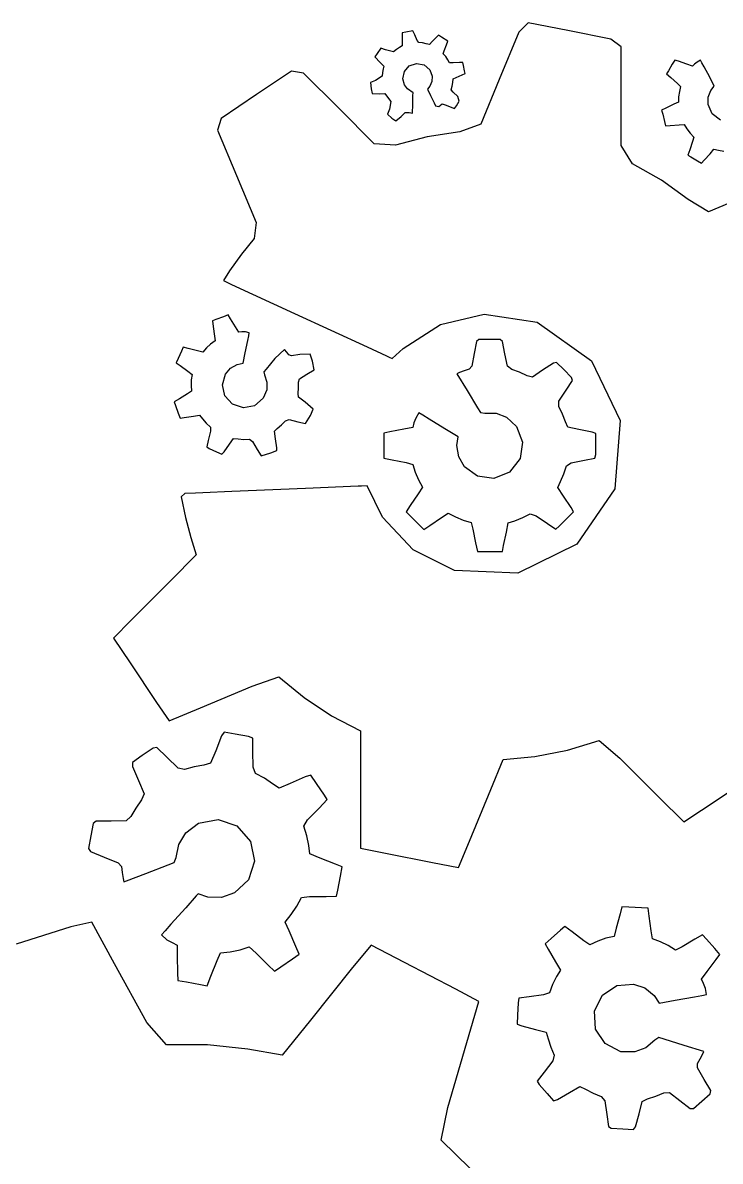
# Model space of a CAD drawing. Header units: metres. Extents: x 1284 to 1630, y 1792 to 2073.
# Drawn here: x 1451.73 to 1459.25, y 1883.25 to 1895.53 of the extents above; entities that cross this region are included whole.
import ezdxf

# ---------------------------------------------------------------- set-up
doc = ezdxf.new("R2010")
doc.units = ezdxf.units.M

msp = doc.modelspace()

# ---------------------------------------------------------------- linework, layer by layer
at = {"layer": 'COMPONENT0'}
for p, q in [((1457.181, 1895.528, 0.001), (1457.079, 1895.428, 0.001)), ((1457.607, 1895.444, 0.001), (1457.181, 1895.528, 0.001)), ((1455.861, 1895.427, 0.001), (1455.821, 1895.418, 0.001)), ((1455.821, 1895.418, 0.001), (1455.821, 1895.328, 0.001)), ((1455.938, 1895.442, 0.001), (1455.861, 1895.427, 0.001)), ((1455.957, 1895.399, 0.001), (1455.938, 1895.442, 0.001)), ((1455.984, 1895.337, 0.001), (1455.957, 1895.399, 0.001)), ((1456.214, 1895.394, 0.001), (1456.193, 1895.374, 0.001)), ((1456.245, 1895.374, 0.001), (1456.214, 1895.394, 0.001)), ((1457.079, 1895.428, 0.001), (1456.868, 1894.916, 0.001)), ((1458.073, 1895.352, 0.001), (1457.607, 1895.444, 0.001)), ((1455.794, 1895.261, 0.001), (1455.76, 1895.239, 0.001)), ((1455.821, 1895.278, 0.001), (1455.794, 1895.261, 0.001)), ((1455.821, 1895.328, 0.001), (1455.821, 1895.278, 0.001)), ((1456.001, 1895.314, 0.001), (1455.984, 1895.337, 0.001)), ((1456.042, 1895.31, 0.001), (1456.001, 1895.314, 0.001)), ((1456.082, 1895.302, 0.001), (1456.042, 1895.31, 0.001)), ((1456.115, 1895.293, 0.001), (1456.082, 1895.302, 0.001)), ((1456.146, 1895.325, 0.001), (1456.115, 1895.293, 0.001)), ((1456.193, 1895.374, 0.001), (1456.146, 1895.325, 0.001)), ((1456.315, 1895.328, 0.001), (1456.245, 1895.374, 0.001)), ((1456.275, 1895.226, 0.001), (1456.3, 1895.289, 0.001)), ((1456.3, 1895.289, 0.001), (1456.315, 1895.328, 0.001)), ((1458.182, 1895.27, 0.001), (1458.073, 1895.352, 0.001)), ((1458.182, 1894.769, 0.001), (1458.182, 1895.27, 0.001)), ((1455.55, 1895.197, 0.001), (1455.525, 1895.159, 0.001)), ((1455.525, 1895.159, 0.001), (1455.583, 1895.098, 0.001)), ((1455.593, 1895.256, 0.001), (1455.55, 1895.197, 0.001)), ((1455.641, 1895.237, 0.001), (1455.593, 1895.256, 0.001)), ((1455.729, 1895.213, 0.001), (1455.641, 1895.237, 0.001)), ((1455.76, 1895.239, 0.001), (1455.729, 1895.213, 0.001)), ((1456.265, 1895.194, 0.001), (1456.275, 1895.226, 0.001)), ((1456.291, 1895.164, 0.001), (1456.265, 1895.194, 0.001)), ((1456.314, 1895.13, 0.001), (1456.291, 1895.164, 0.001)), ((1455.583, 1895.098, 0.001), (1455.622, 1895.06, 0.001)), ((1455.618, 1895.032, 0.001), (1455.61, 1894.993, 0.001)), ((1455.622, 1895.06, 0.001), (1455.618, 1895.032, 0.001)), ((1455.845, 1895.002, 0.001), (1455.898, 1895.063, 0.001)), ((1455.898, 1895.063, 0.001), (1455.977, 1895.09, 0.001)), ((1455.977, 1895.09, 0.001), (1456.057, 1895.074, 0.001)), ((1456.057, 1895.074, 0.001), (1456.118, 1895.022, 0.001)), ((1456.118, 1895.022, 0.001), (1456.146, 1894.951, 0.001)), ((1456.333, 1895.096, 0.001), (1456.314, 1895.13, 0.001)), ((1456.372, 1895.097, 0.001), (1456.333, 1895.096, 0.001)), ((1456.44, 1895.098, 0.001), (1456.372, 1895.097, 0.001)), ((1456.475, 1895.099, 0.001), (1456.44, 1895.098, 0.001)), ((1456.482, 1895.067, 0.001), (1456.475, 1895.099, 0.001)), ((1456.495, 1895.011, 0.001), (1456.482, 1895.067, 0.001)), ((1458.735, 1895.082, 0.001), (1458.693, 1895.011, 0.001)), ((1458.761, 1895.126, 0.001), (1458.735, 1895.082, 0.001)), ((1458.802, 1895.113, 0.001), (1458.761, 1895.126, 0.001)), ((1458.893, 1895.081, 0.001), (1458.802, 1895.113, 0.001)), ((1458.952, 1895.06, 0.001), (1458.893, 1895.081, 0.001)), ((1458.975, 1895.082, 0.001), (1458.952, 1895.06, 0.001)), ((1459.003, 1895.105, 0.001), (1458.975, 1895.082, 0.001)), ((1459.039, 1895.124, 0.001), (1459.003, 1895.105, 0.001)), ((1459.054, 1895.097, 0.001), (1459.039, 1895.124, 0.001)), ((1459.077, 1895.053, 0.001), (1459.054, 1895.097, 0.001)), ((1459.138, 1894.94, 0.001), (1459.077, 1895.053, 0.001)), ((1454.628, 1895.006, 0.001), (1454.251, 1894.753, 0.001)), ((1454.759, 1894.984, 0.001), (1454.628, 1895.006, 0.001)), ((1455.137, 1894.606, 0.001), (1454.759, 1894.984, 0.001)), ((1455.532, 1894.905, 0.001), (1455.48, 1894.883, 0.001)), ((1455.605, 1894.952, 0.001), (1455.532, 1894.905, 0.001)), ((1455.61, 1894.993, 0.001), (1455.605, 1894.952, 0.001)), ((1455.829, 1894.922, 0.001), (1455.845, 1895.002, 0.001)), ((1455.845, 1894.859, 0.001), (1455.829, 1894.922, 0.001)), ((1456.143, 1894.895, 0.001), (1456.121, 1894.844, 0.001)), ((1456.146, 1894.951, 0.001), (1456.143, 1894.895, 0.001)), ((1456.368, 1894.884, 0.001), (1456.37, 1894.923, 0.001)), ((1456.37, 1894.923, 0.001), (1456.405, 1894.939, 0.001)), ((1456.405, 1894.939, 0.001), (1456.468, 1894.966, 0.001)), ((1456.468, 1894.966, 0.001), (1456.501, 1894.98, 0.001)), ((1456.501, 1894.98, 0.001), (1456.495, 1895.011, 0.001)), ((1456.868, 1894.916, 0.001), (1456.671, 1894.436, 0.001)), ((1458.693, 1895.011, 0.001), (1458.674, 1894.978, 0.001)), ((1458.674, 1894.978, 0.001), (1458.718, 1894.939, 0.001)), ((1458.718, 1894.939, 0.001), (1458.79, 1894.875, 0.001)), ((1459.188, 1894.846, 0.001), (1459.138, 1894.94, 0.001)), ((1455.48, 1894.883, 0.001), (1455.488, 1894.815, 0.001)), ((1455.488, 1894.815, 0.001), (1455.499, 1894.767, 0.001)), ((1455.878, 1894.816, 0.001), (1455.845, 1894.859, 0.001)), ((1455.939, 1894.774, 0.001), (1455.878, 1894.816, 0.001)), ((1455.938, 1894.745, 0.001), (1455.939, 1894.774, 0.001)), ((1456.121, 1894.844, 0.001), (1456.093, 1894.812, 0.001)), ((1456.093, 1894.812, 0.001), (1456.126, 1894.744, 0.001)), ((1456.349, 1894.806, 0.001), (1456.361, 1894.844, 0.001)), ((1456.373, 1894.781, 0.001), (1456.349, 1894.806, 0.001)), ((1456.361, 1894.844, 0.001), (1456.368, 1894.884, 0.001)), ((1456.422, 1894.733, 0.001), (1456.373, 1894.781, 0.001)), ((1458.183, 1894.206, 0.001), (1458.182, 1894.769, 0.001)), ((1458.79, 1894.875, 0.001), (1458.825, 1894.841, 0.001)), ((1458.811, 1894.786, 0.001), (1458.803, 1894.729, 0.001)), ((1458.825, 1894.841, 0.001), (1458.811, 1894.786, 0.001)), ((1459.123, 1894.727, 0.001), (1459.151, 1894.799, 0.001)), ((1459.151, 1894.799, 0.001), (1459.188, 1894.846, 0.001)), ((1454.251, 1894.753, 0.001), (1453.87, 1894.497, 0.001)), ((1455.499, 1894.767, 0.001), (1455.576, 1894.763, 0.001)), ((1455.576, 1894.763, 0.001), (1455.635, 1894.764, 0.001)), ((1455.635, 1894.764, 0.001), (1455.675, 1894.71, 0.001)), ((1455.675, 1894.71, 0.001), (1455.7, 1894.679, 0.001)), ((1455.7, 1894.679, 0.001), (1455.686, 1894.597, 0.001)), ((1455.934, 1894.552, 0.001), (1455.936, 1894.647, 0.001)), ((1455.936, 1894.647, 0.001), (1455.938, 1894.745, 0.001)), ((1456.126, 1894.744, 0.001), (1456.166, 1894.664, 0.001)), ((1456.166, 1894.664, 0.001), (1456.181, 1894.632, 0.001)), ((1456.217, 1894.624, 0.001), (1456.254, 1894.655, 0.001)), ((1456.254, 1894.655, 0.001), (1456.295, 1894.639, 0.001)), ((1456.406, 1894.633, 0.001), (1456.437, 1894.682, 0.001)), ((1456.437, 1894.682, 0.001), (1456.422, 1894.733, 0.001)), ((1458.753, 1894.65, 0.001), (1458.666, 1894.607, 0.001)), ((1458.802, 1894.673, 0.001), (1458.753, 1894.65, 0.001)), ((1458.803, 1894.729, 0.001), (1458.802, 1894.673, 0.001)), ((1459.122, 1894.647, 0.001), (1459.123, 1894.727, 0.001)), ((1459.165, 1894.547, 0.001), (1459.122, 1894.647, 0.001)), ((1455.521, 1894.223, 0.001), (1455.137, 1894.606, 0.001)), ((1455.686, 1894.597, 0.001), (1455.664, 1894.541, 0.001)), ((1455.664, 1894.541, 0.001), (1455.711, 1894.499, 0.001)), ((1455.81, 1894.516, 0.001), (1455.853, 1894.56, 0.001)), ((1455.853, 1894.56, 0.001), (1455.896, 1894.559, 0.001)), ((1455.896, 1894.559, 0.001), (1455.934, 1894.552, 0.001)), ((1456.181, 1894.632, 0.001), (1456.217, 1894.624, 0.001)), ((1456.295, 1894.639, 0.001), (1456.358, 1894.614, 0.001)), ((1456.358, 1894.614, 0.001), (1456.386, 1894.603, 0.001)), ((1456.386, 1894.603, 0.001), (1456.406, 1894.633, 0.001)), ((1458.666, 1894.607, 0.001), (1458.62, 1894.585, 0.001)), ((1458.62, 1894.585, 0.001), (1458.631, 1894.542, 0.001)), ((1458.631, 1894.542, 0.001), (1458.651, 1894.463, 0.001)), ((1459.255, 1894.477, 0.001), (1459.165, 1894.547, 0.001)), ((1453.87, 1894.497, 0.001), (1453.831, 1894.371, 0.001)), ((1455.711, 1894.499, 0.001), (1455.754, 1894.471, 0.001)), ((1455.754, 1894.471, 0.001), (1455.81, 1894.516, 0.001)), ((1456.671, 1894.436, 0.001), (1456.445, 1894.352, 0.001)), ((1458.651, 1894.463, 0.001), (1458.663, 1894.418, 0.001)), ((1458.663, 1894.418, 0.001), (1458.712, 1894.421, 0.001)), ((1458.712, 1894.421, 0.001), (1458.809, 1894.427, 0.001)), ((1458.809, 1894.427, 0.001), (1458.864, 1894.43, 0.001)), ((1458.864, 1894.43, 0.001), (1458.893, 1894.383, 0.001)), ((1453.831, 1894.371, 0.001), (1454.035, 1893.883, 0.001)), ((1456.092, 1894.297, 0.001), (1455.75, 1894.207, 0.001)), ((1456.445, 1894.352, 0.001), (1456.092, 1894.297, 0.001)), ((1458.893, 1894.383, 0.001), (1458.927, 1894.337, 0.001)), ((1458.927, 1894.337, 0.001), (1458.966, 1894.295, 0.001)), ((1458.966, 1894.295, 0.001), (1458.954, 1894.249, 0.001)), ((1455.75, 1894.207, 0.001), (1455.521, 1894.223, 0.001)), ((1458.306, 1894.008, 0.001), (1458.183, 1894.206, 0.001)), ((1458.923, 1894.159, 0.001), (1458.903, 1894.102, 0.001)), ((1458.954, 1894.249, 0.001), (1458.923, 1894.159, 0.001)), ((1459.142, 1894.116, 0.001), (1459.184, 1894.164, 0.001)), ((1459.184, 1894.164, 0.001), (1459.232, 1894.153, 0.001)), ((1458.903, 1894.102, 0.001), (1458.934, 1894.083, 0.001)), ((1458.934, 1894.083, 0.001), (1459.005, 1894.041, 0.001)), ((1459.005, 1894.041, 0.001), (1459.051, 1894.015, 0.001)), ((1459.051, 1894.015, 0.001), (1459.078, 1894.045, 0.001)), ((1459.078, 1894.045, 0.001), (1459.142, 1894.116, 0.001)), ((1459.232, 1894.153, 0.001), (1459.289, 1894.144, 0.001)), ((1458.618, 1893.83, 0.001), (1458.306, 1894.008, 0.001)), ((1454.035, 1893.883, 0.001), (1454.247, 1893.376, 0.001)), ((1458.907, 1893.622, 0.001), (1458.618, 1893.83, 0.001)), ((1459.571, 1893.676, 0.001), (1459.125, 1893.49, 0.001)), ((1459.125, 1893.49, 0.001), (1458.907, 1893.622, 0.001)), ((1454.247, 1893.376, 0.001), (1454.224, 1893.201, 0.001)), ((1454.224, 1893.201, 0.001), (1454.087, 1893.033, 0.001)), ((1454.087, 1893.033, 0.001), (1453.96, 1892.855, 0.001)), ((1453.96, 1892.855, 0.001), (1453.893, 1892.748, 0.001)), ((1453.893, 1892.748, 0.001), (1453.982, 1892.707, 0.001)), ((1453.982, 1892.707, 0.001), (1454.661, 1892.394, 0.001)), ((1453.813, 1892.329, 0.001), (1453.774, 1892.315, 0.001)), ((1453.774, 1892.315, 0.001), (1453.783, 1892.253, 0.001)), ((1453.895, 1892.359, 0.001), (1453.813, 1892.329, 0.001)), ((1453.946, 1892.378, 0.001), (1453.895, 1892.359, 0.001)), ((1453.971, 1892.338, 0.001), (1453.946, 1892.378, 0.001)), ((1454.024, 1892.25, 0.001), (1453.971, 1892.338, 0.001)), ((1454.661, 1892.394, 0.001), (1455.444, 1892.034, 0.001)), ((1456.234, 1892.276, 0.001), (1456.706, 1892.386, 0.001)), ((1456.706, 1892.386, 0.001), (1457.277, 1892.3, 0.001)), ((1453.783, 1892.253, 0.001), (1453.799, 1892.151, 0.001)), ((1454.059, 1892.193, 0.001), (1454.024, 1892.25, 0.001)), ((1454.092, 1892.195, 0.001), (1454.059, 1892.193, 0.001)), ((1454.131, 1892.196, 0.001), (1454.092, 1892.195, 0.001)), ((1454.173, 1892.186, 0.001), (1454.131, 1892.196, 0.001)), ((1455.832, 1892.017, 0.001), (1456.234, 1892.276, 0.001)), ((1457.277, 1892.3, 0.001), (1457.865, 1891.885, 0.001)), ((1453.804, 1892.099, 0.001), (1453.756, 1892.064, 0.001)), ((1453.799, 1892.151, 0.001), (1453.804, 1892.099, 0.001)), ((1454.129, 1891.968, 0.001), (1454.156, 1892.101, 0.001)), ((1454.156, 1892.101, 0.001), (1454.167, 1892.153, 0.001)), ((1454.167, 1892.153, 0.001), (1454.173, 1892.186, 0.001)), ((1456.624, 1892.093, 0.001), (1456.599, 1891.962, 0.001)), ((1456.65, 1892.113, 0.001), (1456.624, 1892.093, 0.001)), ((1456.766, 1892.114, 0.001), (1456.65, 1892.113, 0.001)), ((1456.88, 1892.114, 0.001), (1456.766, 1892.114, 0.001)), ((1456.904, 1892.091, 0.001), (1456.88, 1892.114, 0.001)), ((1456.93, 1891.959, 0.001), (1456.904, 1892.091, 0.001)), ((1453.441, 1891.987, 0.001), (1453.404, 1891.907, 0.001)), ((1453.461, 1892.03, 0.001), (1453.441, 1891.987, 0.001)), ((1453.515, 1892.016, 0.001), (1453.461, 1892.03, 0.001)), ((1453.615, 1891.991, 0.001), (1453.515, 1892.016, 0.001)), ((1453.671, 1891.978, 0.001), (1453.615, 1891.991, 0.001)), ((1453.711, 1892.023, 0.001), (1453.671, 1891.978, 0.001)), ((1453.756, 1892.064, 0.001), (1453.711, 1892.023, 0.001)), ((1454.106, 1891.857, 0.001), (1454.129, 1891.968, 0.001)), ((1454.552, 1892.007, 0.001), (1454.447, 1891.91, 0.001)), ((1454.576, 1891.978, 0.001), (1454.552, 1892.007, 0.001)), ((1454.598, 1891.949, 0.001), (1454.576, 1891.978, 0.001)), ((1454.627, 1891.938, 0.001), (1454.598, 1891.949, 0.001)), ((1454.719, 1891.952, 0.001), (1454.627, 1891.938, 0.001)), ((1454.828, 1891.954, 0.001), (1454.719, 1891.952, 0.001)), ((1454.855, 1891.88, 0.001), (1454.828, 1891.954, 0.001)), ((1455.444, 1892.034, 0.001), (1455.653, 1891.937, 0.001)), ((1455.713, 1891.909, 0.001), (1455.832, 1892.017, 0.001)), ((1456.599, 1891.962, 0.001), (1456.572, 1891.826, 0.001)), ((1456.957, 1891.825, 0.001), (1456.93, 1891.959, 0.001)), ((1453.404, 1891.907, 0.001), (1453.383, 1891.863, 0.001)), ((1453.383, 1891.863, 0.001), (1453.426, 1891.832, 0.001)), ((1453.426, 1891.832, 0.001), (1453.508, 1891.771, 0.001)), ((1453.971, 1891.803, 0.001), (1454.043, 1891.843, 0.001)), ((1454.043, 1891.843, 0.001), (1454.106, 1891.857, 0.001)), ((1454.447, 1891.91, 0.001), (1454.355, 1891.795, 0.001)), ((1454.872, 1891.786, 0.001), (1454.855, 1891.88, 0.001)), ((1455.653, 1891.937, 0.001), (1455.68, 1891.924, 0.001)), ((1455.68, 1891.924, 0.001), (1455.713, 1891.909, 0.001)), ((1456.572, 1891.826, 0.001), (1456.543, 1891.793, 0.001)), ((1457.003, 1891.79, 0.001), (1456.957, 1891.825, 0.001)), ((1457.452, 1891.859, 0.001), (1457.336, 1891.782, 0.001)), ((1457.487, 1891.866, 0.001), (1457.452, 1891.859, 0.001)), ((1457.564, 1891.789, 0.001), (1457.487, 1891.866, 0.001)), ((1457.865, 1891.885, 0.001), (1458.171, 1891.242, 0.001)), ((1453.508, 1891.771, 0.001), (1453.556, 1891.735, 0.001)), ((1453.556, 1891.735, 0.001), (1453.547, 1891.677, 0.001)), ((1453.883, 1891.626, 0.001), (1453.916, 1891.738, 0.001)), ((1453.916, 1891.738, 0.001), (1453.971, 1891.803, 0.001)), ((1454.355, 1891.795, 0.001), (1454.33, 1891.764, 0.001)), ((1454.33, 1891.764, 0.001), (1454.336, 1891.731, 0.001)), ((1454.336, 1891.731, 0.001), (1454.362, 1891.654, 0.001)), ((1454.715, 1891.691, 0.001), (1454.794, 1891.739, 0.001)), ((1454.794, 1891.739, 0.001), (1454.872, 1891.786, 0.001)), ((1456.439, 1891.757, 0.001), (1456.41, 1891.744, 0.001)), ((1456.41, 1891.744, 0.001), (1456.521, 1891.563, 0.001)), ((1456.491, 1891.777, 0.001), (1456.439, 1891.757, 0.001)), ((1456.543, 1891.793, 0.001), (1456.491, 1891.777, 0.001)), ((1457.087, 1891.761, 0.001), (1457.003, 1891.79, 0.001)), ((1457.168, 1891.723, 0.001), (1457.087, 1891.761, 0.001)), ((1457.227, 1891.709, 0.001), (1457.168, 1891.723, 0.001)), ((1457.336, 1891.782, 0.001), (1457.227, 1891.709, 0.001)), ((1457.649, 1891.704, 0.001), (1457.564, 1891.789, 0.001)), ((1457.66, 1891.672, 0.001), (1457.649, 1891.704, 0.001)), ((1453.547, 1891.677, 0.001), (1453.544, 1891.616, 0.001)), ((1453.544, 1891.616, 0.001), (1453.548, 1891.555, 0.001)), ((1453.908, 1891.507, 0.001), (1453.883, 1891.626, 0.001)), ((1454.362, 1891.654, 0.001), (1454.361, 1891.571, 0.001)), ((1454.698, 1891.533, 0.001), (1454.703, 1891.594, 0.001)), ((1454.702, 1891.654, 0.001), (1454.715, 1891.691, 0.001)), ((1454.703, 1891.594, 0.001), (1454.702, 1891.654, 0.001)), ((1457.59, 1891.567, 0.001), (1457.66, 1891.672, 0.001)), ((1453.419, 1891.473, 0.001), (1453.364, 1891.44, 0.001)), ((1453.507, 1891.526, 0.001), (1453.419, 1891.473, 0.001)), ((1453.548, 1891.555, 0.001), (1453.507, 1891.526, 0.001)), ((1453.99, 1891.415, 0.001), (1453.908, 1891.507, 0.001)), ((1454.323, 1891.48, 0.001), (1454.23, 1891.399, 0.001)), ((1454.361, 1891.571, 0.001), (1454.323, 1891.48, 0.001)), ((1454.702, 1891.492, 0.001), (1454.698, 1891.533, 0.001)), ((1454.774, 1891.439, 0.001), (1454.702, 1891.492, 0.001)), ((1456.521, 1891.563, 0.001), (1456.635, 1891.378, 0.001)), ((1457.512, 1891.449, 0.001), (1457.59, 1891.567, 0.001)), ((1453.364, 1891.44, 0.001), (1453.377, 1891.403, 0.001)), ((1453.377, 1891.403, 0.001), (1453.407, 1891.32, 0.001)), ((1454.111, 1891.375, 0.001), (1453.99, 1891.415, 0.001)), ((1454.23, 1891.399, 0.001), (1454.111, 1891.375, 0.001)), ((1454.862, 1891.362, 0.001), (1454.774, 1891.439, 0.001)), ((1454.831, 1891.295, 0.001), (1454.862, 1891.362, 0.001)), ((1456.635, 1891.378, 0.001), (1456.665, 1891.328, 0.001)), ((1457.51, 1891.39, 0.001), (1457.512, 1891.449, 0.001)), ((1457.55, 1891.309, 0.001), (1457.51, 1891.39, 0.001)), ((1453.407, 1891.32, 0.001), (1453.426, 1891.267, 0.001)), ((1453.426, 1891.267, 0.001), (1453.469, 1891.273, 0.001)), ((1453.469, 1891.273, 0.001), (1453.57, 1891.288, 0.001)), ((1453.57, 1891.288, 0.001), (1453.637, 1891.298, 0.001)), ((1453.637, 1891.298, 0.001), (1453.669, 1891.257, 0.001)), ((1453.669, 1891.257, 0.001), (1453.709, 1891.211, 0.001)), ((1453.709, 1891.211, 0.001), (1453.755, 1891.169, 0.001)), ((1454.521, 1891.194, 0.001), (1454.564, 1891.238, 0.001)), ((1454.564, 1891.238, 0.001), (1454.602, 1891.251, 0.001)), ((1454.602, 1891.251, 0.001), (1454.695, 1891.227, 0.001)), ((1454.695, 1891.227, 0.001), (1454.778, 1891.207, 0.001)), ((1454.778, 1891.207, 0.001), (1454.831, 1891.295, 0.001)), ((1455.949, 1891.214, 0.001), (1455.935, 1891.166, 0.001)), ((1455.967, 1891.267, 0.001), (1455.949, 1891.214, 0.001)), ((1456.002, 1891.322, 0.001), (1455.967, 1891.267, 0.001)), ((1456.044, 1891.296, 0.001), (1456.002, 1891.322, 0.001)), ((1456.111, 1891.256, 0.001), (1456.044, 1891.296, 0.001)), ((1456.282, 1891.151, 0.001), (1456.111, 1891.256, 0.001)), ((1456.665, 1891.328, 0.001), (1456.714, 1891.32, 0.001)), ((1456.714, 1891.32, 0.001), (1456.834, 1891.318, 0.001)), ((1456.834, 1891.318, 0.001), (1456.948, 1891.275, 0.001)), ((1456.948, 1891.275, 0.001), (1457.055, 1891.177, 0.001)), ((1457.582, 1891.225, 0.001), (1457.55, 1891.309, 0.001)), ((1457.609, 1891.167, 0.001), (1457.582, 1891.225, 0.001)), ((1458.171, 1891.242, 0.001), (1458.114, 1890.502, 0.001)), ((1453.754, 1891.124, 0.001), (1453.73, 1891.026, 0.001)), ((1453.755, 1891.169, 0.001), (1453.754, 1891.124, 0.001)), ((1454.444, 1891.124, 0.001), (1454.475, 1891.155, 0.001)), ((1454.456, 1891.042, 0.001), (1454.444, 1891.124, 0.001)), ((1454.475, 1891.155, 0.001), (1454.521, 1891.194, 0.001)), ((1455.69, 1891.117, 0.001), (1455.623, 1891.103, 0.001)), ((1455.623, 1891.103, 0.001), (1455.623, 1891.022, 0.001)), ((1455.839, 1891.147, 0.001), (1455.69, 1891.117, 0.001)), ((1455.935, 1891.166, 0.001), (1455.839, 1891.147, 0.001)), ((1456.425, 1891.064, 0.001), (1456.282, 1891.151, 0.001)), ((1457.055, 1891.177, 0.001), (1457.12, 1891.008, 0.001)), ((1457.728, 1891.144, 0.001), (1457.609, 1891.167, 0.001)), ((1457.869, 1891.116, 0.001), (1457.728, 1891.144, 0.001)), ((1457.909, 1891.1, 0.001), (1457.869, 1891.116, 0.001)), ((1457.909, 1890.998, 0.001), (1457.909, 1891.1, 0.001)), ((1453.73, 1891.026, 0.001), (1453.713, 1890.956, 0.001)), ((1453.9, 1890.903, 0.001), (1453.959, 1890.984, 0.001)), ((1453.959, 1890.984, 0.001), (1454.003, 1891.045, 0.001)), ((1454.003, 1891.045, 0.001), (1454.052, 1891.041, 0.001)), ((1454.052, 1891.041, 0.001), (1454.114, 1891.036, 0.001)), ((1454.114, 1891.036, 0.001), (1454.175, 1891.038, 0.001)), ((1454.175, 1891.038, 0.001), (1454.207, 1891.014, 0.001)), ((1454.207, 1891.014, 0.001), (1454.258, 1890.929, 0.001)), ((1454.471, 1890.946, 0.001), (1454.456, 1891.042, 0.001)), ((1455.623, 1891.022, 0.001), (1455.623, 1890.893, 0.001)), ((1456.412, 1890.971, 0.001), (1456.425, 1891.064, 0.001)), ((1456.433, 1890.85, 0.001), (1456.412, 1890.971, 0.001)), ((1457.12, 1891.008, 0.001), (1457.095, 1890.83, 0.001)), ((1457.909, 1890.874, 0.001), (1457.909, 1890.998, 0.001)), ((1453.713, 1890.956, 0.001), (1453.741, 1890.94, 0.001)), ((1453.741, 1890.94, 0.001), (1453.819, 1890.903, 0.001)), ((1453.819, 1890.903, 0.001), (1453.876, 1890.876, 0.001)), ((1453.876, 1890.876, 0.001), (1453.9, 1890.903, 0.001)), ((1454.258, 1890.929, 0.001), (1454.299, 1890.861, 0.001)), ((1454.299, 1890.861, 0.001), (1454.405, 1890.893, 0.001)), ((1454.405, 1890.893, 0.001), (1454.47, 1890.917, 0.001)), ((1454.47, 1890.917, 0.001), (1454.471, 1890.946, 0.001)), ((1455.623, 1890.893, 0.001), (1455.624, 1890.833, 0.001)), ((1456.495, 1890.741, 0.001), (1456.433, 1890.85, 0.001)), ((1457.901, 1890.835, 0.001), (1457.909, 1890.874, 0.001)), ((1455.624, 1890.833, 0.001), (1455.714, 1890.815, 0.001)), ((1455.714, 1890.815, 0.001), (1455.863, 1890.786, 0.001)), ((1455.863, 1890.786, 0.001), (1455.938, 1890.767, 0.001)), ((1455.938, 1890.767, 0.001), (1455.963, 1890.682, 0.001)), ((1456.633, 1890.64, 0.001), (1456.495, 1890.741, 0.001)), ((1457.095, 1890.83, 0.001), (1456.979, 1890.684, 0.001)), ((1457.565, 1890.666, 0.001), (1457.593, 1890.751, 0.001)), ((1457.593, 1890.751, 0.001), (1457.644, 1890.784, 0.001)), ((1457.644, 1890.784, 0.001), (1457.787, 1890.813, 0.001)), ((1457.787, 1890.813, 0.001), (1457.901, 1890.835, 0.001)), ((1455.963, 1890.682, 0.001), (1455.998, 1890.599, 0.001)), ((1455.998, 1890.599, 0.001), (1456.04, 1890.521, 0.001)), ((1456.81, 1890.616, 0.001), (1456.633, 1890.64, 0.001)), ((1456.979, 1890.684, 0.001), (1456.81, 1890.616, 0.001)), ((1457.529, 1890.583, 0.001), (1457.565, 1890.666, 0.001)), ((1453.984, 1890.474, 0.001), (1453.672, 1890.461, 0.001)), ((1454.78, 1890.508, 0.001), (1453.984, 1890.474, 0.001)), ((1455.346, 1890.532, 0.001), (1454.78, 1890.508, 0.001)), ((1455.381, 1890.534, 0.001), (1455.346, 1890.532, 0.001)), ((1455.443, 1890.536, 0.001), (1455.381, 1890.534, 0.001)), ((1455.608, 1890.198, 0.001), (1455.443, 1890.536, 0.001)), ((1456.04, 1890.521, 0.001), (1455.993, 1890.451, 0.001)), ((1457.499, 1890.518, 0.001), (1457.529, 1890.583, 0.001)), ((1457.561, 1890.425, 0.001), (1457.499, 1890.518, 0.001)), ((1458.114, 1890.502, 0.001), (1457.706, 1889.908, 0.001)), ((1453.479, 1890.452, 0.001), (1453.438, 1890.417, 0.001)), ((1453.438, 1890.417, 0.001), (1453.483, 1890.196, 0.001)), ((1453.593, 1890.457, 0.001), (1453.479, 1890.452, 0.001)), ((1453.672, 1890.461, 0.001), (1453.593, 1890.457, 0.001)), ((1455.993, 1890.451, 0.001), (1455.909, 1890.324, 0.001)), ((1457.643, 1890.303, 0.001), (1457.561, 1890.425, 0.001)), ((1455.909, 1890.324, 0.001), (1455.864, 1890.257, 0.001)), ((1455.864, 1890.257, 0.001), (1455.913, 1890.208, 0.001)), ((1456.246, 1890.193, 0.001), (1456.319, 1890.242, 0.001)), ((1456.319, 1890.242, 0.001), (1456.395, 1890.2, 0.001)), ((1457.122, 1890.193, 0.001), (1457.203, 1890.235, 0.001)), ((1457.203, 1890.235, 0.001), (1457.265, 1890.211, 0.001)), ((1457.603, 1890.191, 0.001), (1457.669, 1890.257, 0.001)), ((1457.669, 1890.257, 0.001), (1457.643, 1890.303, 0.001)), ((1453.483, 1890.196, 0.001), (1453.543, 1889.98, 0.001)), ((1455.941, 1889.846, 0.001), (1455.608, 1890.198, 0.001)), ((1455.913, 1890.208, 0.001), (1456.004, 1890.116, 0.001)), ((1456.004, 1890.116, 0.001), (1456.056, 1890.065, 0.001)), ((1456.056, 1890.065, 0.001), (1456.12, 1890.108, 0.001)), ((1456.12, 1890.108, 0.001), (1456.246, 1890.193, 0.001)), ((1456.395, 1890.2, 0.001), (1456.479, 1890.166, 0.001)), ((1456.479, 1890.166, 0.001), (1456.564, 1890.14, 0.001)), ((1456.564, 1890.14, 0.001), (1456.585, 1890.069, 0.001)), ((1456.945, 1890.038, 0.001), (1456.965, 1890.136, 0.001)), ((1456.965, 1890.136, 0.001), (1457.038, 1890.159, 0.001)), ((1457.038, 1890.159, 0.001), (1457.122, 1890.193, 0.001)), ((1457.265, 1890.211, 0.001), (1457.389, 1890.129, 0.001)), ((1457.389, 1890.129, 0.001), (1457.477, 1890.07, 0.001)), ((1457.513, 1890.101, 0.001), (1457.603, 1890.191, 0.001)), ((1456.585, 1890.069, 0.001), (1456.614, 1889.921, 0.001)), ((1456.916, 1889.891, 0.001), (1456.945, 1890.038, 0.001)), ((1457.477, 1890.07, 0.001), (1457.513, 1890.101, 0.001)), ((1453.543, 1889.98, 0.001), (1453.601, 1889.791, 0.001)), ((1456.614, 1889.921, 0.001), (1456.633, 1889.828, 0.001)), ((1456.903, 1889.828, 0.001), (1456.916, 1889.891, 0.001)), ((1457.706, 1889.908, 0.001), (1457.068, 1889.594, 0.001)), ((1453.601, 1889.791, 0.001), (1453.325, 1889.515, 0.001)), ((1456.386, 1889.623, 0.001), (1455.941, 1889.846, 0.001)), ((1456.633, 1889.828, 0.001), (1456.69, 1889.827, 0.001)), ((1456.69, 1889.827, 0.001), (1456.819, 1889.828, 0.001)), ((1456.819, 1889.828, 0.001), (1456.903, 1889.828, 0.001)), ((1457.068, 1889.594, 0.001), (1456.386, 1889.623, 0.001)), ((1453.325, 1889.515, 0.001), (1452.899, 1889.087, 0.001)), ((1452.899, 1889.087, 0.001), (1452.709, 1888.893, 0.001)), ((1452.709, 1888.893, 0.001), (1452.888, 1888.627, 0.001)), ((1452.888, 1888.627, 0.001), (1453.173, 1888.201, 0.001)), ((1454.205, 1888.376, 0.001), (1454.492, 1888.478, 0.001)), ((1454.492, 1888.478, 0.001), (1454.764, 1888.253, 0.001)), ((1453.646, 1888.143, 0.001), (1454.205, 1888.376, 0.001)), ((1453.173, 1888.201, 0.001), (1453.31, 1888.002, 0.001)), ((1453.31, 1888.002, 0.001), (1453.646, 1888.143, 0.001)), ((1454.764, 1888.253, 0.001), (1455.06, 1888.055, 0.001)), ((1455.06, 1888.055, 0.001), (1455.371, 1887.893, 0.001)), ((1453.873, 1887.839, 0.001), (1453.81, 1887.68, 0.001)), ((1453.901, 1887.882, 0.001), (1453.873, 1887.839, 0.001)), ((1454.02, 1887.86, 0.001), (1453.901, 1887.882, 0.001)), ((1454.165, 1887.834, 0.001), (1454.02, 1887.86, 0.001)), ((1454.209, 1887.815, 0.001), (1454.165, 1887.834, 0.001)), ((1454.211, 1887.676, 0.001), (1454.209, 1887.815, 0.001)), ((1455.371, 1887.893, 0.001), (1455.372, 1887.556, 0.001)), ((1457.605, 1887.686, 0.001), (1457.945, 1887.79, 0.001)), ((1457.945, 1887.79, 0.001), (1458.169, 1887.601, 0.001)), ((1453.136, 1887.709, 0.001), (1453.019, 1887.628, 0.001)), ((1453.176, 1887.715, 0.001), (1453.136, 1887.709, 0.001)), ((1453.284, 1887.61, 0.001), (1453.176, 1887.715, 0.001)), ((1453.81, 1887.68, 0.001), (1453.756, 1887.545, 0.001)), ((1454.213, 1887.503, 0.001), (1454.211, 1887.676, 0.001)), ((1457.253, 1887.618, 0.001), (1457.605, 1887.686, 0.001)), ((1453.019, 1887.628, 0.001), (1452.912, 1887.554, 0.001)), ((1452.912, 1887.554, 0.001), (1452.912, 1887.511, 0.001)), ((1453.405, 1887.492, 0.001), (1453.284, 1887.61, 0.001)), ((1453.756, 1887.545, 0.001), (1453.682, 1887.526, 0.001)), ((1455.372, 1887.556, 0.001), (1455.373, 1886.952, 0.001)), ((1456.777, 1887.263, 0.001), (1456.91, 1887.587, 0.001)), ((1456.91, 1887.587, 0.001), (1457.253, 1887.618, 0.001)), ((1458.169, 1887.601, 0.001), (1458.593, 1887.177, 0.001)), ((1452.912, 1887.511, 0.001), (1452.978, 1887.359, 0.001)), ((1453.474, 1887.477, 0.001), (1453.405, 1887.492, 0.001)), ((1453.577, 1887.507, 0.001), (1453.474, 1887.477, 0.001)), ((1453.682, 1887.526, 0.001), (1453.577, 1887.507, 0.001)), ((1454.241, 1887.436, 0.001), (1454.213, 1887.503, 0.001)), ((1454.335, 1887.385, 0.001), (1454.241, 1887.436, 0.001)), ((1454.836, 1887.418, 0.001), (1454.777, 1887.397, 0.001)), ((1454.899, 1887.326, 0.001), (1454.836, 1887.418, 0.001)), ((1452.978, 1887.359, 0.001), (1453.039, 1887.216, 0.001)), ((1454.424, 1887.324, 0.001), (1454.335, 1887.385, 0.001)), ((1454.494, 1887.275, 0.001), (1454.424, 1887.324, 0.001)), ((1454.615, 1887.328, 0.001), (1454.494, 1887.275, 0.001)), ((1454.777, 1887.397, 0.001), (1454.615, 1887.328, 0.001)), ((1454.985, 1887.202, 0.001), (1454.899, 1887.326, 0.001)), ((1459.051, 1887.038, 0.001), (1459.476, 1887.323, 0.001)), ((1453.039, 1887.216, 0.001), (1453.01, 1887.15, 0.001)), ((1455.013, 1887.153, 0.001), (1454.985, 1887.202, 0.001)), ((1456.547, 1886.706, 0.001), (1456.777, 1887.263, 0.001)), ((1458.593, 1887.177, 0.001), (1458.858, 1886.913, 0.001)), ((1452.948, 1887.062, 0.001), (1452.896, 1886.97, 0.001)), ((1453.01, 1887.15, 0.001), (1452.948, 1887.062, 0.001)), ((1454.802, 1886.935, 0.001), (1454.925, 1887.062, 0.001)), ((1454.925, 1887.062, 0.001), (1455.013, 1887.153, 0.001)), ((1458.858, 1886.913, 0.001), (1459.051, 1887.038, 0.001)), ((1452.521, 1886.92, 0.001), (1452.489, 1886.896, 0.001)), ((1452.682, 1886.922, 0.001), (1452.521, 1886.92, 0.001)), ((1452.844, 1886.924, 0.001), (1452.682, 1886.922, 0.001)), ((1452.896, 1886.97, 0.001), (1452.844, 1886.924, 0.001)), ((1453.625, 1886.899, 0.001), (1453.837, 1886.938, 0.001)), ((1453.837, 1886.938, 0.001), (1454.039, 1886.869, 0.001)), ((1454.761, 1886.868, 0.001), (1454.802, 1886.935, 0.001)), ((1455.373, 1886.952, 0.001), (1455.373, 1886.628, 0.001)), ((1452.489, 1886.896, 0.001), (1452.465, 1886.762, 0.001)), ((1453.412, 1886.67, 0.001), (1453.487, 1886.794, 0.001)), ((1453.487, 1886.794, 0.001), (1453.625, 1886.899, 0.001)), ((1454.039, 1886.869, 0.001), (1454.186, 1886.702, 0.001)), ((1454.793, 1886.764, 0.001), (1454.761, 1886.868, 0.001)), ((1452.465, 1886.762, 0.001), (1452.44, 1886.627, 0.001)), ((1453.383, 1886.529, 0.001), (1453.412, 1886.67, 0.001)), ((1454.186, 1886.702, 0.001), (1454.229, 1886.49, 0.001)), ((1454.814, 1886.658, 0.001), (1454.793, 1886.764, 0.001)), ((1456.429, 1886.42, 0.001), (1456.547, 1886.706, 0.001)), ((1452.44, 1886.627, 0.001), (1452.459, 1886.592, 0.001)), ((1452.459, 1886.592, 0.001), (1452.606, 1886.534, 0.001)), ((1454.825, 1886.567, 0.001), (1454.814, 1886.658, 0.001)), ((1454.936, 1886.523, 0.001), (1454.825, 1886.567, 0.001)), ((1455.373, 1886.628, 0.001), (1455.643, 1886.575, 0.001)), ((1455.643, 1886.575, 0.001), (1456.148, 1886.476, 0.001)), ((1452.606, 1886.534, 0.001), (1452.76, 1886.473, 0.001)), ((1452.76, 1886.473, 0.001), (1452.793, 1886.432, 0.001)), ((1452.793, 1886.432, 0.001), (1452.8, 1886.367, 0.001)), ((1453.057, 1886.357, 0.001), (1453.298, 1886.449, 0.001)), ((1453.298, 1886.449, 0.001), (1453.363, 1886.474, 0.001)), ((1453.363, 1886.474, 0.001), (1453.383, 1886.529, 0.001)), ((1454.229, 1886.49, 0.001), (1454.163, 1886.287, 0.001)), ((1455.102, 1886.457, 0.001), (1454.936, 1886.523, 0.001)), ((1455.173, 1886.427, 0.001), (1455.102, 1886.457, 0.001)), ((1455.155, 1886.329, 0.001), (1455.173, 1886.427, 0.001)), ((1456.148, 1886.476, 0.001), (1456.429, 1886.42, 0.001)), ((1452.8, 1886.367, 0.001), (1452.812, 1886.302, 0.001)), ((1452.812, 1886.302, 0.001), (1452.82, 1886.266, 0.001)), ((1452.848, 1886.276, 0.001), (1453.057, 1886.357, 0.001)), ((1455.127, 1886.178, 0.001), (1455.155, 1886.329, 0.001)), ((1452.82, 1886.266, 0.001), (1452.848, 1886.276, 0.001)), ((1454.163, 1886.287, 0.001), (1454.014, 1886.147, 0.001)), ((1455.114, 1886.111, 0.001), (1455.127, 1886.178, 0.001)), ((1453.601, 1886.114, 0.001), (1453.487, 1885.987, 0.001)), ((1453.62, 1886.136, 0.001), (1453.601, 1886.114, 0.001)), ((1453.727, 1886.1, 0.001), (1453.62, 1886.136, 0.001)), ((1453.873, 1886.098, 0.001), (1453.727, 1886.1, 0.001)), ((1454.014, 1886.147, 0.001), (1453.873, 1886.098, 0.001)), ((1454.685, 1886.003, 0.001), (1454.734, 1886.098, 0.001)), ((1454.734, 1886.098, 0.001), (1454.821, 1886.107, 0.001)), ((1454.821, 1886.107, 0.001), (1455.001, 1886.109, 0.001)), ((1455.001, 1886.109, 0.001), (1455.114, 1886.111, 0.001)), ((1453.487, 1885.987, 0.001), (1453.328, 1885.809, 0.001)), ((1454.626, 1885.913, 0.001), (1454.685, 1886.003, 0.001)), ((1458.192, 1885.999, 0.001), (1458.171, 1885.921, 0.001)), ((1458.267, 1885.995, 0.001), (1458.192, 1885.999, 0.001)), ((1458.403, 1885.986, 0.001), (1458.267, 1885.995, 0.001)), ((1458.475, 1885.982, 0.001), (1458.403, 1885.986, 0.001)), ((1458.486, 1885.898, 0.001), (1458.475, 1885.982, 0.001)), ((1452.473, 1885.832, 0.001), (1452.247, 1885.781, 0.001)), ((1452.72, 1885.382, 0.001), (1452.473, 1885.832, 0.001)), ((1453.328, 1885.809, 0.001), (1453.266, 1885.739, 0.001)), ((1454.561, 1885.833, 0.001), (1454.626, 1885.913, 0.001)), ((1454.602, 1885.737, 0.001), (1454.561, 1885.833, 0.001)), ((1458.171, 1885.921, 0.001), (1458.131, 1885.767, 0.001)), ((1458.508, 1885.74, 0.001), (1458.486, 1885.898, 0.001)), ((1452.247, 1885.781, 0.001), (1451.659, 1885.595, 0.001)), ((1453.266, 1885.739, 0.001), (1453.227, 1885.696, 0.001)), ((1453.227, 1885.696, 0.001), (1453.283, 1885.643, 0.001)), ((1454.674, 1885.571, 0.001), (1454.602, 1885.737, 0.001)), ((1457.529, 1885.746, 0.001), (1457.429, 1885.657, 0.001)), ((1457.575, 1885.785, 0.001), (1457.529, 1885.746, 0.001)), ((1457.654, 1885.726, 0.001), (1457.575, 1885.785, 0.001)), ((1457.779, 1885.63, 0.001), (1457.654, 1885.726, 0.001)), ((1458.131, 1885.767, 0.001), (1458.108, 1885.678, 0.001)), ((1458.52, 1885.652, 0.001), (1458.508, 1885.74, 0.001)), ((1459.061, 1885.696, 0.001), (1458.979, 1885.648, 0.001)), ((1459.104, 1885.649, 0.001), (1459.061, 1885.696, 0.001)), ((1453.283, 1885.643, 0.001), (1453.342, 1885.611, 0.001)), ((1453.342, 1885.611, 0.001), (1453.394, 1885.584, 0.001)), ((1453.394, 1885.584, 0.001), (1453.396, 1885.467, 0.001)), ((1454.073, 1885.534, 0.001), (1454.173, 1885.567, 0.001)), ((1454.173, 1885.567, 0.001), (1454.245, 1885.496, 0.001)), ((1454.711, 1885.486, 0.001), (1454.674, 1885.571, 0.001)), ((1455.488, 1885.584, 0.001), (1455.287, 1885.344, 0.001)), ((1455.846, 1885.397, 0.001), (1455.488, 1885.584, 0.001)), ((1457.429, 1885.657, 0.001), (1457.364, 1885.599, 0.001)), ((1457.364, 1885.599, 0.001), (1457.396, 1885.54, 0.001)), ((1457.845, 1885.589, 0.001), (1457.779, 1885.63, 0.001)), ((1457.93, 1885.628, 0.001), (1457.845, 1885.589, 0.001)), ((1458.019, 1885.658, 0.001), (1457.93, 1885.628, 0.001)), ((1458.108, 1885.678, 0.001), (1458.019, 1885.658, 0.001)), ((1458.607, 1885.621, 0.001), (1458.52, 1885.652, 0.001)), ((1458.691, 1885.58, 0.001), (1458.607, 1885.621, 0.001)), ((1458.77, 1885.531, 0.001), (1458.691, 1885.58, 0.001)), ((1458.841, 1885.567, 0.001), (1458.77, 1885.531, 0.001)), ((1458.979, 1885.648, 0.001), (1458.841, 1885.567, 0.001)), ((1459.193, 1885.548, 0.001), (1459.104, 1885.649, 0.001)), ((1453.396, 1885.467, 0.001), (1453.399, 1885.286, 0.001)), ((1453.825, 1885.417, 0.001), (1453.863, 1885.5, 0.001)), ((1453.863, 1885.5, 0.001), (1453.968, 1885.512, 0.001)), ((1453.968, 1885.512, 0.001), (1454.073, 1885.534, 0.001)), ((1454.245, 1885.496, 0.001), (1454.375, 1885.37, 0.001)), ((1454.64, 1885.437, 0.001), (1454.711, 1885.486, 0.001)), ((1457.396, 1885.54, 0.001), (1457.475, 1885.404, 0.001)), ((1459.249, 1885.485, 0.001), (1459.193, 1885.548, 0.001)), ((1459.207, 1885.428, 0.001), (1459.249, 1885.485, 0.001)), ((1453.066, 1884.749, 0.001), (1452.72, 1885.382, 0.001)), ((1453.758, 1885.249, 0.001), (1453.825, 1885.417, 0.001)), ((1454.375, 1885.37, 0.001), (1454.445, 1885.303, 0.001)), ((1454.445, 1885.303, 0.001), (1454.513, 1885.349, 0.001)), ((1454.513, 1885.349, 0.001), (1454.64, 1885.437, 0.001)), ((1455.287, 1885.344, 0.001), (1454.832, 1884.776, 0.001)), ((1456.401, 1885.109, 0.001), (1455.846, 1885.397, 0.001)), ((1457.475, 1885.404, 0.001), (1457.528, 1885.314, 0.001)), ((1459.111, 1885.301, 0.001), (1459.207, 1885.428, 0.001)), ((1453.399, 1885.286, 0.001), (1453.401, 1885.204, 0.001)), ((1453.401, 1885.204, 0.001), (1453.495, 1885.187, 0.001)), ((1453.718, 1885.147, 0.001), (1453.758, 1885.249, 0.001)), ((1457.486, 1885.245, 0.001), (1457.443, 1885.161, 0.001)), ((1457.528, 1885.314, 0.001), (1457.486, 1885.245, 0.001)), ((1459.048, 1885.219, 0.001), (1459.111, 1885.301, 0.001)), ((1459.07, 1885.172, 0.001), (1459.048, 1885.219, 0.001)), ((1453.495, 1885.187, 0.001), (1453.647, 1885.159, 0.001)), ((1453.647, 1885.159, 0.001), (1453.718, 1885.147, 0.001)), ((1456.648, 1884.975, 0.001), (1456.401, 1885.109, 0.001)), ((1457.443, 1885.161, 0.001), (1457.41, 1885.071, 0.001)), ((1457.981, 1885.044, 0.001), (1458.137, 1885.149, 0.001)), ((1458.137, 1885.149, 0.001), (1458.316, 1885.165, 0.001)), ((1458.316, 1885.165, 0.001), (1458.44, 1885.123, 0.001)), ((1458.44, 1885.123, 0.001), (1458.539, 1885.042, 0.001)), ((1459.093, 1885.118, 0.001), (1459.07, 1885.172, 0.001)), ((1459.103, 1885.051, 0.001), (1459.093, 1885.118, 0.001)), ((1456.519, 1884.536, 0.001), (1456.648, 1884.975, 0.001)), ((1457.074, 1884.962, 0.001), (1457.066, 1884.829, 0.001)), ((1457.081, 1885.011, 0.001), (1457.074, 1884.962, 0.001)), ((1457.191, 1885.026, 0.001), (1457.081, 1885.011, 0.001)), ((1457.345, 1885.047, 0.001), (1457.191, 1885.026, 0.001)), ((1457.41, 1885.071, 0.001), (1457.345, 1885.047, 0.001)), ((1457.896, 1884.875, 0.001), (1457.981, 1885.044, 0.001)), ((1458.539, 1885.042, 0.001), (1458.594, 1884.96, 0.001)), ((1458.594, 1884.96, 0.001), (1458.766, 1884.991, 0.001)), ((1458.766, 1884.991, 0.001), (1458.973, 1885.028, 0.001)), ((1458.973, 1885.028, 0.001), (1459.054, 1885.042, 0.001)), ((1459.054, 1885.042, 0.001), (1459.103, 1885.051, 0.001)), ((1457.066, 1884.829, 0.001), (1457.06, 1884.732, 0.001)), ((1457.907, 1884.68, 0.001), (1457.896, 1884.875, 0.001)), ((1453.279, 1884.508, 0.001), (1453.066, 1884.749, 0.001)), ((1454.832, 1884.776, 0.001), (1454.528, 1884.397, 0.001)), ((1457.06, 1884.732, 0.001), (1457.112, 1884.714, 0.001)), ((1457.112, 1884.714, 0.001), (1457.261, 1884.675, 0.001)), ((1457.261, 1884.675, 0.001), (1457.374, 1884.645, 0.001)), ((1457.374, 1884.645, 0.001), (1457.395, 1884.574, 0.001)), ((1458.01, 1884.523, 0.001), (1457.907, 1884.68, 0.001)), ((1458.588, 1884.587, 0.001), (1458.545, 1884.56, 0.001)), ((1458.646, 1884.569, 0.001), (1458.588, 1884.587, 0.001)), ((1453.722, 1884.509, 0.001), (1453.279, 1884.508, 0.001)), ((1454.158, 1884.463, 0.001), (1453.722, 1884.509, 0.001)), ((1454.528, 1884.397, 0.001), (1454.158, 1884.463, 0.001)), ((1456.314, 1883.833, 0.001), (1456.519, 1884.536, 0.001)), ((1457.395, 1884.574, 0.001), (1457.424, 1884.483, 0.001)), ((1457.424, 1884.483, 0.001), (1457.462, 1884.397, 0.001)), ((1458.178, 1884.435, 0.001), (1458.01, 1884.523, 0.001)), ((1458.449, 1884.478, 0.001), (1458.33, 1884.433, 0.001)), ((1458.545, 1884.56, 0.001), (1458.449, 1884.478, 0.001)), ((1458.863, 1884.503, 0.001), (1458.646, 1884.569, 0.001)), ((1459.076, 1884.437, 0.001), (1458.863, 1884.503, 0.001)), ((1457.445, 1884.336, 0.001), (1457.352, 1884.215, 0.001)), ((1457.462, 1884.397, 0.001), (1457.445, 1884.336, 0.001)), ((1458.33, 1884.433, 0.001), (1458.178, 1884.435, 0.001)), ((1459.006, 1884.308, 0.001), (1459.036, 1884.357, 0.001)), ((1459.036, 1884.357, 0.001), (1459.062, 1884.407, 0.001)), ((1459.062, 1884.407, 0.001), (1459.076, 1884.437, 0.001)), ((1457.352, 1884.215, 0.001), (1457.279, 1884.118, 0.001)), ((1459.006, 1884.261, 0.001), (1459.006, 1884.308, 0.001)), ((1459.079, 1884.136, 0.001), (1459.006, 1884.261, 0.001)), ((1457.279, 1884.118, 0.001), (1457.299, 1884.082, 0.001)), ((1459.149, 1884.016, 0.001), (1459.079, 1884.136, 0.001)), ((1457.299, 1884.082, 0.001), (1457.384, 1883.985, 0.001)), ((1457.384, 1883.985, 0.001), (1457.455, 1883.905, 0.001)), ((1457.497, 1883.92, 0.001), (1457.627, 1883.996, 0.001)), ((1457.627, 1883.996, 0.001), (1457.737, 1884.06, 0.001)), ((1457.737, 1884.06, 0.001), (1457.799, 1884.033, 0.001)), ((1457.799, 1884.033, 0.001), (1457.881, 1883.989, 0.001)), ((1457.881, 1883.989, 0.001), (1457.969, 1883.954, 0.001)), ((1458.557, 1883.956, 0.001), (1458.643, 1883.991, 0.001)), ((1458.643, 1883.991, 0.001), (1458.704, 1883.995, 0.001)), ((1458.704, 1883.995, 0.001), (1458.817, 1883.909, 0.001)), ((1459.053, 1883.902, 0.001), (1459.144, 1883.982, 0.001)), ((1459.144, 1883.982, 0.001), (1459.149, 1884.016, 0.001)), ((1457.455, 1883.905, 0.001), (1457.497, 1883.92, 0.001)), ((1457.969, 1883.954, 0.001), (1458.008, 1883.906, 0.001)), ((1458.008, 1883.906, 0.001), (1458.028, 1883.759, 0.001)), ((1458.376, 1883.767, 0.001), (1458.411, 1883.899, 0.001)), ((1458.411, 1883.899, 0.001), (1458.467, 1883.929, 0.001)), ((1458.467, 1883.929, 0.001), (1458.557, 1883.956, 0.001)), ((1458.817, 1883.909, 0.001), (1458.929, 1883.824, 0.001)), ((1458.964, 1883.823, 0.001), (1459.053, 1883.902, 0.001)), ((1456.242, 1883.482, 0.001), (1456.314, 1883.833, 0.001)), ((1458.028, 1883.759, 0.001), (1458.046, 1883.628, 0.001)), ((1458.339, 1883.626, 0.001), (1458.376, 1883.767, 0.001)), ((1458.929, 1883.824, 0.001), (1458.964, 1883.823, 0.001)), ((1458.046, 1883.628, 0.001), (1458.077, 1883.611, 0.001)), ((1458.077, 1883.611, 0.001), (1458.202, 1883.603, 0.001)), ((1458.202, 1883.603, 0.001), (1458.316, 1883.597, 0.001)), ((1458.316, 1883.597, 0.001), (1458.339, 1883.626, 0.001)), ((1456.553, 1883.178, 0.001), (1456.242, 1883.482, 0.001))]:
    msp.add_line(p, q, dxfattribs=at)

doc.saveas('drawing.dxf')
